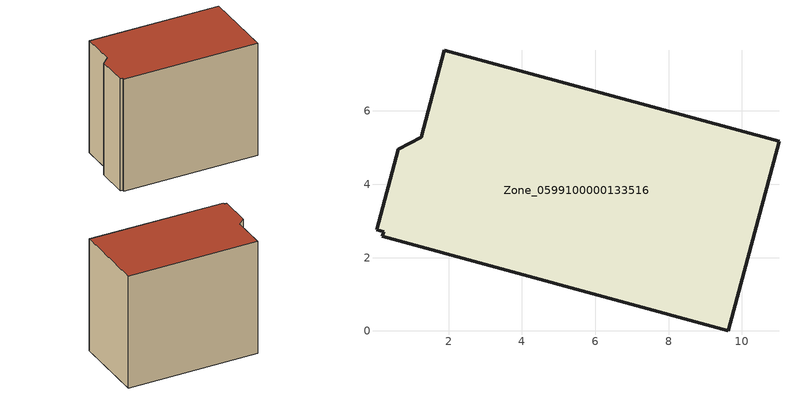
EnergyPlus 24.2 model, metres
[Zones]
Zone_0599100000133516
 floor ground (C_G): 11.01,5.17 9.63,0 0.2,2.58 0.23,2.71 0.04,2.76 0.63,4.95 1.25,5.28 1.88,7.66 z0
 wall outside (C_F): 1.25,5.28 0.63,4.95 0.04,2.76 0.23,2.71 0.2,2.58 9.63,0 11.01,5.17 1.88,7.66 1.25,5.28 z0:8.41
 roof outside (C_R): 0.63,4.95 0.04,2.76 0.23,2.71 0.2,2.58 9.63,0 11.01,5.17 1.88,7.66 1.25,5.28 z8.41
[BUILDING]
Pand.0599100000133516: North Axis=0; Terrain=City; Loads Convergence Tolerance Value=0.04; Temperature Convergence Tolerance Value=0.4; Solar Distribution=FullExterior; Maximum Number of Warmup Days=25; Minimum Number of Warmup Days=1
[Site:Location]
Rotterdam.The.Hague.AP_ZH_NLD Design_Conditions: Latitude=51.96; Longitude=4.45; Time Zone=1; Elevation=-4.5
[SITE:GROUNDTEMPERATURE:BUILDINGSURFACE]
18, 18, 18, 18, 18, 18, 18, 18, 18, 18, 18, 18
[MATERIAL] Thermal Absorptance=0.9; Solar Absorptance=0.7; Visible Absorptance=0.7
Name | Roughness | Thickness | Conductivity | Density | Specific Heat
G.TI.1946 | MediumSmooth | 0.15 | 1 | 540 | 1210
F.TI.1946 | Rough | 0.3 | 0.857143 | 1920 | 840
R.TI.1946 | MediumRough | 0.2 | 0.1 | 1500 | 1000
[CONSTRUCTION]
C_G: G.TI.1946
C_F: F.TI.1946
C_R: R.TI.1946
[ZONE]
Zone_0599100000133516: Type=1; Multiplier=1; Ceiling Height=Autocalculate; Volume=Autocalculate; Floor Area=autocalculate; Part of Total Floor Area=Yes
[ZONEINFILTRATION:DESIGNFLOWRATE]
Infil_Zone_0599100000133516: Zone or ZoneList or Space or SpaceList=Zone_0599100000133516; Schedule=AlwaysOn; Design Flow Rate Calculation Method=Flow/Area; Flow Rate per Floor Area=0.003; Constant Term Coefficient=1; Temperature Term Coefficient=0; Velocity Term Coefficient=0; Velocity Squared Term Coefficient=0
[HVACTEMPLATE:ZONE:IDEALLOADSAIRSYSTEM]
Zone_0599100000133516: Maximum Heating Supply Air Temperature=50; Minimum Cooling Supply Air Temperature=13; Maximum Heating Supply Air Humidity Ratio=0.0156; Minimum Cooling Supply Air Humidity Ratio=0.0077; Heating Limit=NoLimit; Cooling Limit=NoLimit; Dehumidification Control Type=ConstantSensibleHeatRatio; Cooling Sensible Heat Ratio=0.7; Dehumidification Setpoint=60; Humidification Control Type=None; Humidification Setpoint=30; Outdoor Air Method=None; Outdoor Air Flow Rate per Person=0.00944; Outdoor Air Flow Rate per Zone Floor Area=0; Outdoor Air Flow Rate per Zone=0; Demand Controlled Ventilation Type=None; Outdoor Air Economizer Type=NoEconomizer; Heat Recovery Type=None; Sensible Heat Recovery Effectiveness=0.7; Latent Heat Recovery Effectiveness=0.65
[ZONECONTROL:THERMOSTAT]
ThermostatControl_Zone_0599100000133516: Zone or ZoneList=Zone_0599100000133516; Control Type Schedule=DualSetpointControlType; Control 1=Thermostat_Zone_0599100000133516; Temperature Difference Between Cutout And Setpoint=0
[THERMOSTATSETPOINT:DUALSETPOINT]
Thermostat_Zone_0599100000133516: Heating Setpoint Temperature Schedule=HeatingSetpoint_Zone_0599100000133516; Cooling Setpoint Temperature Schedule=CoolingSetpoint_Zone_0599100000133516
[SCHEDULE:COMPACT]
HeatingSetpoint_Zone_0599100000133516: Through: 12/31, For: AllDays, Until: 24:00, 21
CoolingSetpoint_Zone_0599100000133516: Through: 12/31, For: AllDays, Until: 24:00, 24
DualSetpointControlType: Through: 12/31, For: AllDays, Until: 24:00, 4
AlwaysOn: Through: 12/31, For: AllDays, Until: 24:00, 1
